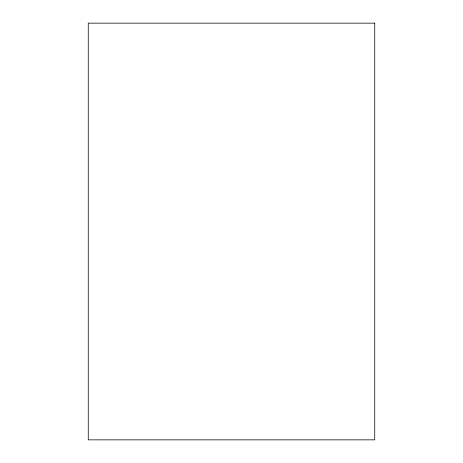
<?xml version="1.0" encoding="UTF-8"?>
<svg xmlns="http://www.w3.org/2000/svg" width="463" height="463" viewBox="0 0 463 463"><rect width="100%" height="100%" fill="white"/><g stroke="black" fill="none" stroke-linecap="round" stroke-linejoin="round"><path stroke-width="0.69" d="M374.741 23.15L88.259 23.15L88.259 439.85L374.741 439.85L374.741 23.15"/></g></svg>
